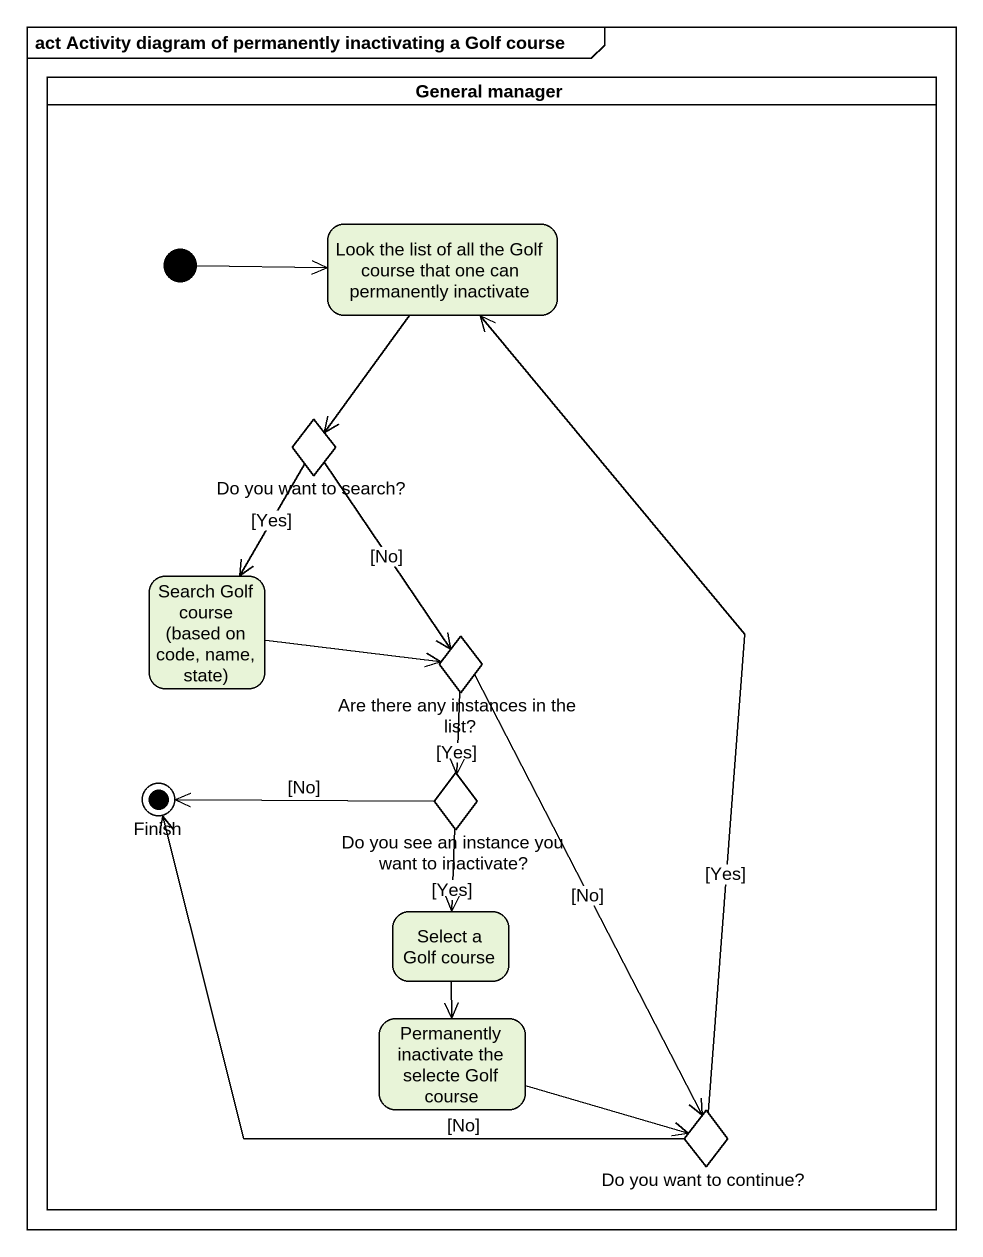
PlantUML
@startuml
mainframe act Activity diagram of permanently inactivating a Golf course
hide empty description
state "General manager" as General_manager <<partition>> {
  state "Look the list of all the Golf course that one can permanently inactivate" as Look_the_list_of_all_the
  state "Do you want to search?" as Do_you_want_to_search <<choice>>
  state "Search Golf course (based on code, name, state)" as Search_Golf_course_based_on
  state "Are there any instances in the list?" as Are_there_any_instances_in <<choice>>
  state Finish <<end>>
  state "Do you see an instance you want to inactivate?" as Do_you_see_an_instance_you <<choice>>
  state "Select a Golf course" as Select_a_Golf_course
  state "Permanently inactivate the selecte Golf course" as Permanently_inactivate_the
  state "Do you want to continue?" as Do_you_want_to_continue <<choice>>
  [*] -right-> Look_the_list_of_all_the
}
Look_the_list_of_all_the --> Do_you_want_to_search
Do_you_want_to_search --> Search_Golf_course_based_on : [Yes]
Do_you_want_to_search --> Are_there_any_instances_in : [No]
Search_Golf_course_based_on -right-> Are_there_any_instances_in
Are_there_any_instances_in --> Do_you_see_an_instance_you : [Yes]
Are_there_any_instances_in --> Do_you_want_to_continue : [No]
Do_you_see_an_instance_you -left-> Finish : [No]
Do_you_see_an_instance_you --> Select_a_Golf_course : [Yes]
Select_a_Golf_course --> Permanently_inactivate_the
Permanently_inactivate_the -right-> Do_you_want_to_continue
Do_you_want_to_continue -up-> Look_the_list_of_all_the : [Yes]
Do_you_want_to_continue -up-> Finish : [No]
@enduml
